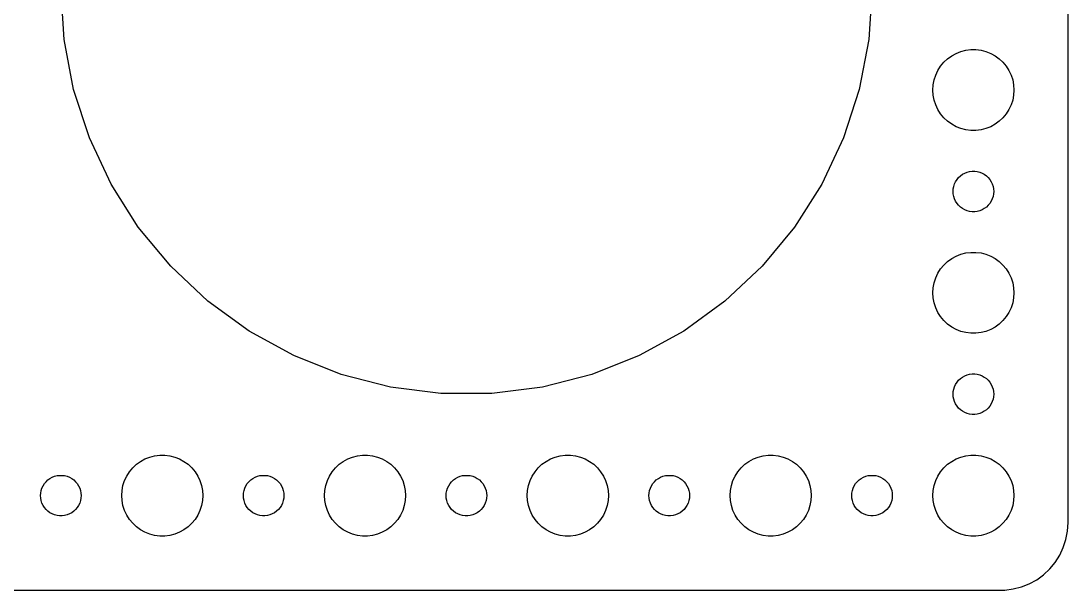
# Model space of a CAD drawing. Header units: metres. Extents: x -142 to 142, y -44 to 44.
# Drawn here: x 64.5 to 142, y -44.5 to -2.4 of the extents above; entities that cross this region are included whole.
import ezdxf

# ---------------------------------------------------------------- set-up
doc = ezdxf.new("R2010")
doc.units = ezdxf.units.M

msp = doc.modelspace()

# ---------------------------------------------------------------- linework, layer by layer
for p, q in [((142, -39.5), (142, 39.5)), ((67.7366, -3.75999), (67.5, 0)), ((127.5, 0), (127.263, -3.75999)), ((68.4425, -7.46069), (67.7366, -3.75999)), ((127.263, -3.75999), (126.557, -7.46069)), ((133.723, -4.78551), (134.073, -4.64682)), ((134.073, -4.64682), (134.438, -4.55313)), ((134.438, -4.55313), (134.812, -4.50591)), ((134.812, -4.50591), (135.188, -4.50591)), ((135.188, -4.50591), (135.562, -4.55313)), ((135.562, -4.55313), (135.927, -4.64682)), ((135.927, -4.64682), (136.277, -4.78551)), ((132.813, -5.44635), (133.088, -5.18845)), ((133.088, -5.18845), (133.393, -4.96701)), ((133.393, -4.96701), (133.723, -4.78551)), ((136.277, -4.78551), (136.607, -4.96701)), ((136.607, -4.96701), (136.912, -5.18845)), ((136.912, -5.18845), (137.187, -5.44635)), ((132.211, -6.39561), (132.371, -6.05473)), ((132.371, -6.05473), (132.573, -5.73663)), ((132.573, -5.73663), (132.813, -5.44635)), ((137.187, -5.44635), (137.427, -5.73663)), ((137.427, -5.73663), (137.629, -6.05473)), ((137.629, -6.05473), (137.789, -6.39561)), ((132.024, -7.12399), (132.094, -6.75392)), ((132.094, -6.75392), (132.211, -6.39561)), ((137.789, -6.39561), (137.906, -6.75392)), ((137.906, -6.75392), (137.976, -7.12399)), ((69.6067, -11.0437), (68.4425, -7.46069)), ((126.557, -7.46069), (125.393, -11.0437)), ((132, -7.5), (132.024, -7.12399)), ((132.024, -7.87599), (132, -7.5)), ((137.976, -7.12399), (138, -7.5)), ((138, -7.5), (137.976, -7.87599)), ((132.094, -8.24606), (132.024, -7.87599)), ((132.211, -8.60437), (132.094, -8.24606)), ((137.906, -8.24606), (137.789, -8.60437)), ((137.976, -7.87599), (137.906, -8.24606)), ((132.371, -8.94525), (132.211, -8.60437)), ((132.573, -9.26335), (132.371, -8.94525)), ((132.813, -9.55363), (132.573, -9.26335)), ((137.427, -9.26335), (137.187, -9.55363)), ((137.629, -8.94525), (137.427, -9.26335)), ((137.789, -8.60437), (137.629, -8.94525)), ((133.088, -9.81154), (132.813, -9.55363)), ((133.393, -10.033), (133.088, -9.81154)), ((133.723, -10.2145), (133.393, -10.033)), ((136.607, -10.033), (136.277, -10.2145)), ((136.912, -9.81154), (136.607, -10.033)), ((137.187, -9.55363), (136.912, -9.81154)), ((134.073, -10.3532), (133.723, -10.2145)), ((134.438, -10.4469), (134.073, -10.3532)), ((134.812, -10.4941), (134.438, -10.4469)), ((135.188, -10.4941), (134.812, -10.4941)), ((135.562, -10.4469), (135.188, -10.4941)), ((135.927, -10.3532), (135.562, -10.4469)), ((136.277, -10.2145), (135.927, -10.3532)), ((71.2108, -14.4526), (69.6067, -11.0437)), ((125.393, -11.0437), (123.789, -14.4526)), ((133.907, -13.9732), (134.044, -13.8442)), ((134.044, -13.8442), (134.196, -13.7335)), ((134.196, -13.7335), (134.361, -13.6427)), ((134.361, -13.6427), (134.536, -13.5734)), ((134.536, -13.5734), (134.719, -13.5266)), ((134.719, -13.5266), (134.906, -13.5029)), ((134.906, -13.5029), (135.094, -13.5029)), ((135.094, -13.5029), (135.281, -13.5266)), ((135.281, -13.5266), (135.464, -13.5734)), ((135.464, -13.5734), (135.639, -13.6427)), ((135.639, -13.6427), (135.804, -13.7335)), ((135.804, -13.7335), (135.956, -13.8442)), ((135.956, -13.8442), (136.093, -13.9732)), ((73.2295, -17.6335), (71.2108, -14.4526)), ((123.789, -14.4526), (121.771, -17.6335)), ((133.512, -14.812), (133.547, -14.627)), ((133.547, -14.627), (133.605, -14.4478)), ((133.605, -14.4478), (133.686, -14.2774)), ((133.686, -14.2774), (133.786, -14.1183)), ((133.786, -14.1183), (133.907, -13.9732)), ((136.093, -13.9732), (136.214, -14.1183)), ((136.214, -14.1183), (136.314, -14.2774)), ((136.314, -14.2774), (136.395, -14.4478)), ((136.395, -14.4478), (136.453, -14.627)), ((136.453, -14.627), (136.488, -14.812)), ((133.5, -15), (133.512, -14.812)), ((133.512, -15.188), (133.5, -15)), ((133.547, -15.373), (133.512, -15.188)), ((133.605, -15.5522), (133.547, -15.373)), ((136.453, -15.373), (136.395, -15.5522)), ((136.488, -15.188), (136.453, -15.373)), ((136.488, -14.812), (136.5, -15)), ((136.5, -15), (136.488, -15.188)), ((133.686, -15.7226), (133.605, -15.5522)), ((133.786, -15.8817), (133.686, -15.7226)), ((133.907, -16.0268), (133.786, -15.8817)), ((134.044, -16.1558), (133.907, -16.0268)), ((134.196, -16.2665), (134.044, -16.1558)), ((135.956, -16.1558), (135.804, -16.2665)), ((136.093, -16.0268), (135.956, -16.1558)), ((136.214, -15.8817), (136.093, -16.0268)), ((136.314, -15.7226), (136.214, -15.8817)), ((136.395, -15.5522), (136.314, -15.7226)), ((134.361, -16.3572), (134.196, -16.2665)), ((134.536, -16.4266), (134.361, -16.3572)), ((134.719, -16.4734), (134.536, -16.4266)), ((134.906, -16.497), (134.719, -16.4734)), ((135.094, -16.497), (134.906, -16.497)), ((135.281, -16.4734), (135.094, -16.497)), ((135.464, -16.4266), (135.281, -16.4734)), ((135.639, -16.3572), (135.464, -16.4266)), ((135.804, -16.2665), (135.639, -16.3572)), ((75.6309, -20.5364), (73.2295, -17.6335)), ((121.771, -17.6335), (119.369, -20.5364)), ((133.088, -20.1884), (133.393, -19.967)), ((133.393, -19.967), (133.723, -19.7855)), ((133.723, -19.7855), (134.073, -19.6468)), ((134.073, -19.6468), (134.438, -19.5531)), ((134.438, -19.5531), (134.812, -19.5059)), ((134.812, -19.5059), (135.188, -19.5059)), ((135.188, -19.5059), (135.562, -19.5531)), ((135.562, -19.5531), (135.927, -19.6468)), ((135.927, -19.6468), (136.277, -19.7855)), ((136.277, -19.7855), (136.607, -19.967)), ((136.607, -19.967), (136.912, -20.1884)), ((78.3773, -23.1154), (75.6309, -20.5364)), ((119.369, -20.5364), (116.623, -23.1154)), ((132.371, -21.0547), (132.573, -20.7366)), ((132.573, -20.7366), (132.813, -20.4464)), ((132.813, -20.4464), (133.088, -20.1884)), ((136.912, -20.1884), (137.187, -20.4464)), ((137.187, -20.4464), (137.427, -20.7366)), ((137.427, -20.7366), (137.629, -21.0547)), ((132.094, -21.7539), (132.211, -21.3956)), ((132.211, -21.3956), (132.371, -21.0547)), ((137.629, -21.0547), (137.789, -21.3956)), ((137.789, -21.3956), (137.906, -21.7539)), ((132, -22.5), (132.024, -22.124)), ((132.024, -22.124), (132.094, -21.7539)), ((137.906, -21.7539), (137.976, -22.124)), ((137.976, -22.124), (138, -22.5)), ((81.4252, -25.3298), (78.3773, -23.1154)), ((116.623, -23.1154), (113.575, -25.3298)), ((132.024, -22.876), (132, -22.5)), ((132.094, -23.2461), (132.024, -22.876)), ((137.976, -22.876), (137.906, -23.2461)), ((138, -22.5), (137.976, -22.876)), ((132.211, -23.6044), (132.094, -23.2461)), ((132.371, -23.9453), (132.211, -23.6044)), ((132.573, -24.2634), (132.371, -23.9453)), ((137.629, -23.9453), (137.427, -24.2634)), ((137.789, -23.6044), (137.629, -23.9453)), ((137.906, -23.2461), (137.789, -23.6044)), ((132.813, -24.5536), (132.573, -24.2634)), ((133.088, -24.8115), (132.813, -24.5536)), ((137.187, -24.5536), (136.912, -24.8115)), ((137.427, -24.2634), (137.187, -24.5536)), ((84.7266, -27.1448), (81.4252, -25.3298)), ((113.575, -25.3298), (110.273, -27.1448)), ((133.393, -25.033), (133.088, -24.8115)), ((133.723, -25.2145), (133.393, -25.033)), ((134.073, -25.3532), (133.723, -25.2145)), ((134.438, -25.4469), (134.073, -25.3532)), ((134.812, -25.4941), (134.438, -25.4469)), ((135.188, -25.4941), (134.812, -25.4941)), ((135.562, -25.4469), (135.188, -25.4941)), ((135.927, -25.3532), (135.562, -25.4469)), ((136.277, -25.2145), (135.927, -25.3532)), ((136.607, -25.033), (136.277, -25.2145)), ((136.912, -24.8115), (136.607, -25.033)), ((88.2295, -28.5317), (84.7266, -27.1448)), ((110.273, -27.1448), (106.771, -28.5317)), ((91.8786, -29.4686), (88.2295, -28.5317)), ((106.771, -28.5317), (103.121, -29.4686)), ((134.196, -28.7335), (134.361, -28.6427)), ((134.361, -28.6427), (134.536, -28.5734)), ((134.536, -28.5734), (134.719, -28.5266)), ((134.719, -28.5266), (134.906, -28.503)), ((134.906, -28.503), (135.094, -28.503)), ((135.094, -28.503), (135.281, -28.5266)), ((135.281, -28.5266), (135.464, -28.5734)), ((135.464, -28.5734), (135.639, -28.6427)), ((135.639, -28.6427), (135.804, -28.7335)), ((133.605, -29.4478), (133.686, -29.2774)), ((133.686, -29.2774), (133.786, -29.1183)), ((133.786, -29.1183), (133.907, -28.9732)), ((133.907, -28.9732), (134.044, -28.8442)), ((134.044, -28.8442), (134.196, -28.7335)), ((135.804, -28.7335), (135.956, -28.8442)), ((135.956, -28.8442), (136.093, -28.9732)), ((136.093, -28.9732), (136.214, -29.1183)), ((136.214, -29.1183), (136.314, -29.2774)), ((136.314, -29.2774), (136.395, -29.4478)), ((95.6163, -29.9408), (91.8786, -29.4686)), ((99.3837, -29.9408), (95.6163, -29.9408)), ((103.121, -29.4686), (99.3837, -29.9408)), ((133.5, -30), (133.512, -29.812)), ((133.512, -30.188), (133.5, -30)), ((133.512, -29.812), (133.547, -29.627)), ((133.547, -30.373), (133.512, -30.188)), ((133.547, -29.627), (133.605, -29.4478)), ((136.395, -29.4478), (136.453, -29.627)), ((136.453, -29.627), (136.488, -29.812)), ((136.488, -30.188), (136.453, -30.373)), ((136.488, -29.812), (136.5, -30)), ((136.5, -30), (136.488, -30.188)), ((133.605, -30.5522), (133.547, -30.373)), ((133.686, -30.7226), (133.605, -30.5522)), ((133.786, -30.8817), (133.686, -30.7226)), ((133.907, -31.0268), (133.786, -30.8817)), ((136.214, -30.8817), (136.093, -31.0268)), ((136.314, -30.7226), (136.214, -30.8817)), ((136.395, -30.5522), (136.314, -30.7226)), ((136.453, -30.373), (136.395, -30.5522)), ((134.044, -31.1558), (133.907, -31.0268)), ((134.196, -31.2665), (134.044, -31.1558)), ((134.361, -31.3572), (134.196, -31.2665)), ((134.536, -31.4266), (134.361, -31.3572)), ((134.719, -31.4734), (134.536, -31.4266)), ((134.906, -31.497), (134.719, -31.4734)), ((135.094, -31.497), (134.906, -31.497)), ((135.281, -31.4734), (135.094, -31.497)), ((135.464, -31.4266), (135.281, -31.4734)), ((135.639, -31.3572), (135.464, -31.4266)), ((135.804, -31.2665), (135.639, -31.3572)), ((135.956, -31.1558), (135.804, -31.2665)), ((136.093, -31.0268), (135.956, -31.1558)), ((73.3925, -34.967), (73.7227, -34.7855)), ((73.7227, -34.7855), (74.073, -34.6468)), ((74.073, -34.6468), (74.4379, -34.5531)), ((74.4379, -34.5531), (74.8116, -34.5059)), ((74.8116, -34.5059), (75.1884, -34.5059)), ((75.1884, -34.5059), (75.5621, -34.5531)), ((75.5621, -34.5531), (75.927, -34.6468)), ((75.927, -34.6468), (76.2773, -34.7855)), ((76.2773, -34.7855), (76.6075, -34.967)), ((88.3925, -34.967), (88.7227, -34.7855)), ((88.7227, -34.7855), (89.073, -34.6468)), ((89.073, -34.6468), (89.4379, -34.5531)), ((89.4379, -34.5531), (89.8116, -34.5059)), ((89.8116, -34.5059), (90.1884, -34.5059)), ((90.1884, -34.5059), (90.5621, -34.5531)), ((90.5621, -34.5531), (90.927, -34.6468)), ((90.927, -34.6468), (91.2773, -34.7855)), ((91.2773, -34.7855), (91.6075, -34.967)), ((103.393, -34.967), (103.723, -34.7855)), ((103.723, -34.7855), (104.073, -34.6468)), ((104.073, -34.6468), (104.438, -34.5531)), ((104.438, -34.5531), (104.812, -34.5059)), ((104.812, -34.5059), (105.188, -34.5059)), ((105.188, -34.5059), (105.562, -34.5531)), ((105.562, -34.5531), (105.927, -34.6468)), ((105.927, -34.6468), (106.277, -34.7855)), ((106.277, -34.7855), (106.607, -34.967)), ((118.393, -34.967), (118.723, -34.7855)), ((118.723, -34.7855), (119.073, -34.6468)), ((119.073, -34.6468), (119.438, -34.5531)), ((119.438, -34.5531), (119.812, -34.5059)), ((119.812, -34.5059), (120.188, -34.5059)), ((120.188, -34.5059), (120.562, -34.5531)), ((120.562, -34.5531), (120.927, -34.6468)), ((120.927, -34.6468), (121.277, -34.7855)), ((121.277, -34.7855), (121.607, -34.967)), ((133.393, -34.967), (133.723, -34.7855)), ((133.723, -34.7855), (134.073, -34.6468)), ((134.073, -34.6468), (134.438, -34.5531)), ((134.438, -34.5531), (134.812, -34.5059)), ((134.812, -34.5059), (135.188, -34.5059)), ((135.188, -34.5059), (135.562, -34.5531)), ((135.562, -34.5531), (135.927, -34.6468)), ((135.927, -34.6468), (136.277, -34.7855)), ((136.277, -34.7855), (136.607, -34.967)), ((72.573, -35.7366), (72.8131, -35.4464)), ((72.8131, -35.4464), (73.0877, -35.1885)), ((73.0877, -35.1885), (73.3925, -34.967)), ((76.6075, -34.967), (76.9123, -35.1885)), ((76.9123, -35.1885), (77.1869, -35.4464)), ((77.1869, -35.4464), (77.427, -35.7366)), ((87.573, -35.7366), (87.8131, -35.4464)), ((87.8131, -35.4464), (88.0877, -35.1885)), ((88.0877, -35.1885), (88.3925, -34.967)), ((91.6075, -34.967), (91.9123, -35.1885)), ((91.9123, -35.1885), (92.1869, -35.4464)), ((92.1869, -35.4464), (92.427, -35.7366)), ((102.573, -35.7366), (102.813, -35.4464)), ((102.813, -35.4464), (103.088, -35.1885)), ((103.088, -35.1885), (103.393, -34.967)), ((106.607, -34.967), (106.912, -35.1885)), ((106.912, -35.1885), (107.187, -35.4464)), ((107.187, -35.4464), (107.427, -35.7366)), ((117.573, -35.7366), (117.813, -35.4464)), ((117.813, -35.4464), (118.088, -35.1885)), ((118.088, -35.1885), (118.393, -34.967)), ((121.607, -34.967), (121.912, -35.1885)), ((121.912, -35.1885), (122.187, -35.4464)), ((122.187, -35.4464), (122.427, -35.7366)), ((132.573, -35.7366), (132.813, -35.4464)), ((132.813, -35.4464), (133.088, -35.1885)), ((133.088, -35.1885), (133.393, -34.967)), ((136.607, -34.967), (136.912, -35.1885)), ((136.912, -35.1885), (137.187, -35.4464)), ((137.187, -35.4464), (137.427, -35.7366)), ((66.4065, -36.4732), (66.5439, -36.3442)), ((66.5439, -36.3442), (66.6963, -36.2335)), ((66.6963, -36.2335), (66.8613, -36.1428)), ((66.8613, -36.1428), (67.0365, -36.0734)), ((67.0365, -36.0734), (67.2189, -36.0266)), ((67.2189, -36.0266), (67.4058, -36.003)), ((67.4058, -36.003), (67.5942, -36.003)), ((67.5942, -36.003), (67.7811, -36.0266)), ((67.7811, -36.0266), (67.9635, -36.0734)), ((67.9635, -36.0734), (68.1387, -36.1428)), ((68.1387, -36.1428), (68.3037, -36.2335)), ((68.3037, -36.2335), (68.4561, -36.3442)), ((68.4561, -36.3442), (68.5934, -36.4732)), ((72.0943, -36.7539), (72.2107, -36.3956)), ((72.2107, -36.3956), (72.3711, -36.0547)), ((72.3711, -36.0547), (72.573, -35.7366)), ((77.427, -35.7366), (77.6289, -36.0547)), ((77.6289, -36.0547), (77.7893, -36.3956)), ((77.7893, -36.3956), (77.9057, -36.7539)), ((81.4065, -36.4732), (81.5439, -36.3442)), ((81.5439, -36.3442), (81.6963, -36.2335)), ((81.6963, -36.2335), (81.8613, -36.1428)), ((81.8613, -36.1428), (82.0365, -36.0734)), ((82.0365, -36.0734), (82.2189, -36.0266)), ((82.2189, -36.0266), (82.4058, -36.003)), ((82.4058, -36.003), (82.5942, -36.003)), ((82.5942, -36.003), (82.7811, -36.0266)), ((82.7811, -36.0266), (82.9635, -36.0734)), ((82.9635, -36.0734), (83.1387, -36.1428)), ((83.1387, -36.1428), (83.3037, -36.2335)), ((83.3037, -36.2335), (83.4561, -36.3442)), ((83.4561, -36.3442), (83.5934, -36.4732)), ((87.0943, -36.7539), (87.2107, -36.3956)), ((87.2107, -36.3956), (87.3711, -36.0547)), ((87.3711, -36.0547), (87.573, -35.7366)), ((92.427, -35.7366), (92.6289, -36.0547)), ((92.6289, -36.0547), (92.7893, -36.3956)), ((92.7893, -36.3956), (92.9057, -36.7539)), ((96.4065, -36.4732), (96.5439, -36.3442)), ((96.5439, -36.3442), (96.6963, -36.2335)), ((96.6963, -36.2335), (96.8613, -36.1428)), ((96.8613, -36.1428), (97.0365, -36.0734)), ((97.0365, -36.0734), (97.2189, -36.0266)), ((97.2189, -36.0266), (97.4058, -36.003)), ((97.4058, -36.003), (97.5942, -36.003)), ((97.5942, -36.003), (97.7811, -36.0266)), ((97.7811, -36.0266), (97.9635, -36.0734)), ((97.9635, -36.0734), (98.1387, -36.1428)), ((98.1387, -36.1428), (98.3037, -36.2335)), ((98.3037, -36.2335), (98.4561, -36.3442)), ((98.4561, -36.3442), (98.5934, -36.4732)), ((102.094, -36.7539), (102.211, -36.3956)), ((102.211, -36.3956), (102.371, -36.0547)), ((102.371, -36.0547), (102.573, -35.7366)), ((107.427, -35.7366), (107.629, -36.0547)), ((107.629, -36.0547), (107.789, -36.3956)), ((107.789, -36.3956), (107.906, -36.7539)), ((111.407, -36.4732), (111.544, -36.3442)), ((111.544, -36.3442), (111.696, -36.2335)), ((111.696, -36.2335), (111.861, -36.1428)), ((111.861, -36.1428), (112.036, -36.0734)), ((112.036, -36.0734), (112.219, -36.0266)), ((112.219, -36.0266), (112.406, -36.003)), ((112.406, -36.003), (112.594, -36.003)), ((112.594, -36.003), (112.781, -36.0266)), ((112.781, -36.0266), (112.964, -36.0734)), ((112.964, -36.0734), (113.139, -36.1428)), ((113.139, -36.1428), (113.304, -36.2335)), ((113.304, -36.2335), (113.456, -36.3442)), ((113.456, -36.3442), (113.593, -36.4732)), ((117.094, -36.7539), (117.211, -36.3956)), ((117.211, -36.3956), (117.371, -36.0547)), ((117.371, -36.0547), (117.573, -35.7366)), ((122.427, -35.7366), (122.629, -36.0547)), ((122.629, -36.0547), (122.789, -36.3956)), ((122.789, -36.3956), (122.906, -36.7539)), ((126.407, -36.4732), (126.544, -36.3442)), ((126.544, -36.3442), (126.696, -36.2335)), ((126.696, -36.2335), (126.861, -36.1428)), ((126.861, -36.1428), (127.036, -36.0734)), ((127.036, -36.0734), (127.219, -36.0266)), ((127.219, -36.0266), (127.406, -36.003)), ((127.406, -36.003), (127.594, -36.003)), ((127.594, -36.003), (127.781, -36.0266)), ((127.781, -36.0266), (127.964, -36.0734)), ((127.964, -36.0734), (128.139, -36.1428)), ((128.139, -36.1428), (128.304, -36.2335)), ((128.304, -36.2335), (128.456, -36.3442)), ((128.456, -36.3442), (128.593, -36.4732)), ((132.094, -36.7539), (132.211, -36.3956)), ((132.211, -36.3956), (132.371, -36.0547)), ((132.371, -36.0547), (132.573, -35.7366)), ((137.427, -35.7366), (137.629, -36.0547)), ((137.629, -36.0547), (137.789, -36.3956)), ((137.789, -36.3956), (137.906, -36.7539)), ((66.0118, -37.312), (66.0471, -37.127)), ((66.0471, -37.127), (66.1053, -36.9478)), ((66.1053, -36.9478), (66.1855, -36.7774)), ((66.1855, -36.7774), (66.2865, -36.6183)), ((66.2865, -36.6183), (66.4065, -36.4732)), ((68.5934, -36.4732), (68.7135, -36.6183)), ((68.7135, -36.6183), (68.8145, -36.7774)), ((68.8145, -36.7774), (68.8947, -36.9478)), ((68.8947, -36.9478), (68.9529, -37.127)), ((68.9529, -37.127), (68.9882, -37.312)), ((72, -37.5), (72.0237, -37.124)), ((72.0237, -37.124), (72.0943, -36.7539)), ((77.9057, -36.7539), (77.9763, -37.124)), ((77.9763, -37.124), (78, -37.5)), ((81.0118, -37.312), (81.0471, -37.127)), ((81.0471, -37.127), (81.1053, -36.9478)), ((81.1053, -36.9478), (81.1855, -36.7774)), ((81.1855, -36.7774), (81.2865, -36.6183)), ((81.2865, -36.6183), (81.4065, -36.4732)), ((83.5934, -36.4732), (83.7135, -36.6183)), ((83.7135, -36.6183), (83.8145, -36.7774)), ((83.8145, -36.7774), (83.8947, -36.9478)), ((83.8947, -36.9478), (83.9529, -37.127)), ((83.9529, -37.127), (83.9882, -37.312)), ((87, -37.5), (87.0237, -37.124)), ((87.0237, -37.124), (87.0943, -36.7539)), ((92.9057, -36.7539), (92.9763, -37.124)), ((92.9763, -37.124), (93, -37.5)), ((96.0118, -37.312), (96.0471, -37.127)), ((96.0471, -37.127), (96.1053, -36.9478)), ((96.1053, -36.9478), (96.1855, -36.7774)), ((96.1855, -36.7774), (96.2865, -36.6183)), ((96.2865, -36.6183), (96.4065, -36.4732)), ((98.5934, -36.4732), (98.7135, -36.6183)), ((98.7135, -36.6183), (98.8145, -36.7774)), ((98.8145, -36.7774), (98.8947, -36.9478)), ((98.8947, -36.9478), (98.9529, -37.127)), ((98.9529, -37.127), (98.9882, -37.312)), ((102, -37.5), (102.024, -37.124)), ((102.024, -37.124), (102.094, -36.7539)), ((107.906, -36.7539), (107.976, -37.124)), ((107.976, -37.124), (108, -37.5)), ((111.012, -37.312), (111.047, -37.127)), ((111.047, -37.127), (111.105, -36.9478)), ((111.105, -36.9478), (111.186, -36.7774)), ((111.186, -36.7774), (111.286, -36.6183)), ((111.286, -36.6183), (111.407, -36.4732)), ((113.593, -36.4732), (113.714, -36.6183)), ((113.714, -36.6183), (113.814, -36.7774)), ((113.814, -36.7774), (113.895, -36.9478)), ((113.895, -36.9478), (113.953, -37.127)), ((113.953, -37.127), (113.988, -37.312)), ((117, -37.5), (117.024, -37.124)), ((117.024, -37.124), (117.094, -36.7539)), ((122.906, -36.7539), (122.976, -37.124)), ((122.976, -37.124), (123, -37.5)), ((126.012, -37.312), (126.047, -37.127)), ((126.047, -37.127), (126.105, -36.9478)), ((126.105, -36.9478), (126.186, -36.7774)), ((126.186, -36.7774), (126.286, -36.6183)), ((126.286, -36.6183), (126.407, -36.4732)), ((128.593, -36.4732), (128.714, -36.6183)), ((128.714, -36.6183), (128.814, -36.7774)), ((128.814, -36.7774), (128.895, -36.9478)), ((128.895, -36.9478), (128.953, -37.127)), ((128.953, -37.127), (128.988, -37.312)), ((132, -37.5), (132.024, -37.124)), ((132.024, -37.124), (132.094, -36.7539)), ((137.906, -36.7539), (137.976, -37.124)), ((137.976, -37.124), (138, -37.5)), ((66, -37.5), (66.0118, -37.312)), ((66.0118, -37.688), (66, -37.5)), ((66.0471, -37.873), (66.0118, -37.688)), ((66.1053, -38.0522), (66.0471, -37.873)), ((68.9529, -37.873), (68.8947, -38.0522)), ((68.9882, -37.688), (68.9529, -37.873)), ((68.9882, -37.312), (69, -37.5)), ((69, -37.5), (68.9882, -37.688)), ((72.0237, -37.876), (72, -37.5)), ((72.0943, -38.2461), (72.0237, -37.876)), ((77.9763, -37.876), (77.9057, -38.2461)), ((78, -37.5), (77.9763, -37.876)), ((81, -37.5), (81.0118, -37.312)), ((81.0118, -37.688), (81, -37.5)), ((81.0471, -37.873), (81.0118, -37.688)), ((81.1053, -38.0522), (81.0471, -37.873)), ((83.9529, -37.873), (83.8947, -38.0522)), ((83.9882, -37.688), (83.9529, -37.873)), ((83.9882, -37.312), (84, -37.5)), ((84, -37.5), (83.9882, -37.688)), ((87.0237, -37.876), (87, -37.5)), ((87.0943, -38.2461), (87.0237, -37.876)), ((92.9763, -37.876), (92.9057, -38.2461)), ((93, -37.5), (92.9763, -37.876)), ((96, -37.5), (96.0118, -37.312)), ((96.0118, -37.688), (96, -37.5)), ((96.0471, -37.873), (96.0118, -37.688)), ((96.1053, -38.0522), (96.0471, -37.873)), ((98.9529, -37.873), (98.8947, -38.0522)), ((98.9882, -37.688), (98.9529, -37.873)), ((98.9882, -37.312), (99, -37.5)), ((99, -37.5), (98.9882, -37.688)), ((102.024, -37.876), (102, -37.5)), ((102.094, -38.2461), (102.024, -37.876)), ((107.976, -37.876), (107.906, -38.2461)), ((108, -37.5), (107.976, -37.876)), ((111, -37.5), (111.012, -37.312)), ((111.012, -37.688), (111, -37.5)), ((111.047, -37.873), (111.012, -37.688)), ((111.105, -38.0522), (111.047, -37.873)), ((113.953, -37.873), (113.895, -38.0522)), ((113.988, -37.688), (113.953, -37.873)), ((113.988, -37.312), (114, -37.5)), ((114, -37.5), (113.988, -37.688)), ((117.024, -37.876), (117, -37.5)), ((117.094, -38.2461), (117.024, -37.876)), ((122.976, -37.876), (122.906, -38.2461)), ((123, -37.5), (122.976, -37.876)), ((126, -37.5), (126.012, -37.312)), ((126.012, -37.688), (126, -37.5)), ((126.047, -37.873), (126.012, -37.688)), ((126.105, -38.0522), (126.047, -37.873)), ((128.953, -37.873), (128.895, -38.0522)), ((128.988, -37.688), (128.953, -37.873)), ((128.988, -37.312), (129, -37.5)), ((129, -37.5), (128.988, -37.688)), ((132.024, -37.876), (132, -37.5)), ((132.094, -38.2461), (132.024, -37.876)), ((137.976, -37.876), (137.906, -38.2461)), ((138, -37.5), (137.976, -37.876)), ((66.1855, -38.2226), (66.1053, -38.0522)), ((66.2865, -38.3817), (66.1855, -38.2226)), ((66.4065, -38.5268), (66.2865, -38.3817)), ((66.5439, -38.6558), (66.4065, -38.5268)), ((66.6963, -38.7665), (66.5439, -38.6558)), ((68.4561, -38.6558), (68.3037, -38.7665)), ((68.5934, -38.5268), (68.4561, -38.6558)), ((68.7135, -38.3817), (68.5934, -38.5268)), ((68.8145, -38.2226), (68.7135, -38.3817)), ((68.8947, -38.0522), (68.8145, -38.2226)), ((72.2107, -38.6044), (72.0943, -38.2461)), ((72.3711, -38.9453), (72.2107, -38.6044)), ((77.7893, -38.6044), (77.6289, -38.9453)), ((77.9057, -38.2461), (77.7893, -38.6044)), ((81.1855, -38.2226), (81.1053, -38.0522)), ((81.2865, -38.3817), (81.1855, -38.2226)), ((81.4065, -38.5268), (81.2865, -38.3817)), ((81.5439, -38.6558), (81.4065, -38.5268)), ((81.6963, -38.7665), (81.5439, -38.6558)), ((83.4561, -38.6558), (83.3037, -38.7665)), ((83.5934, -38.5268), (83.4561, -38.6558)), ((83.7135, -38.3817), (83.5934, -38.5268)), ((83.8145, -38.2226), (83.7135, -38.3817)), ((83.8947, -38.0522), (83.8145, -38.2226)), ((87.2107, -38.6044), (87.0943, -38.2461)), ((87.3711, -38.9453), (87.2107, -38.6044)), ((92.7893, -38.6044), (92.6289, -38.9453)), ((92.9057, -38.2461), (92.7893, -38.6044)), ((96.1855, -38.2226), (96.1053, -38.0522)), ((96.2865, -38.3817), (96.1855, -38.2226)), ((96.4065, -38.5268), (96.2865, -38.3817)), ((96.5439, -38.6558), (96.4065, -38.5268)), ((96.6963, -38.7665), (96.5439, -38.6558)), ((98.4561, -38.6558), (98.3037, -38.7665)), ((98.5934, -38.5268), (98.4561, -38.6558)), ((98.7135, -38.3817), (98.5934, -38.5268)), ((98.8145, -38.2226), (98.7135, -38.3817)), ((98.8947, -38.0522), (98.8145, -38.2226)), ((102.211, -38.6044), (102.094, -38.2461)), ((102.371, -38.9453), (102.211, -38.6044)), ((107.789, -38.6044), (107.629, -38.9453)), ((107.906, -38.2461), (107.789, -38.6044)), ((111.186, -38.2226), (111.105, -38.0522)), ((111.286, -38.3817), (111.186, -38.2226)), ((111.407, -38.5268), (111.286, -38.3817)), ((111.544, -38.6558), (111.407, -38.5268)), ((111.696, -38.7665), (111.544, -38.6558)), ((113.456, -38.6558), (113.304, -38.7665)), ((113.593, -38.5268), (113.456, -38.6558)), ((113.714, -38.3817), (113.593, -38.5268)), ((113.814, -38.2226), (113.714, -38.3817)), ((113.895, -38.0522), (113.814, -38.2226)), ((117.211, -38.6044), (117.094, -38.2461)), ((117.371, -38.9453), (117.211, -38.6044)), ((122.789, -38.6044), (122.629, -38.9453)), ((122.906, -38.2461), (122.789, -38.6044)), ((126.186, -38.2226), (126.105, -38.0522)), ((126.286, -38.3817), (126.186, -38.2226)), ((126.407, -38.5268), (126.286, -38.3817)), ((126.544, -38.6558), (126.407, -38.5268)), ((126.696, -38.7665), (126.544, -38.6558)), ((128.456, -38.6558), (128.304, -38.7665)), ((128.593, -38.5268), (128.456, -38.6558)), ((128.714, -38.3817), (128.593, -38.5268)), ((128.814, -38.2226), (128.714, -38.3817)), ((128.895, -38.0522), (128.814, -38.2226)), ((132.211, -38.6044), (132.094, -38.2461)), ((132.371, -38.9453), (132.211, -38.6044)), ((137.789, -38.6044), (137.629, -38.9453)), ((137.906, -38.2461), (137.789, -38.6044)), ((66.8613, -38.8572), (66.6963, -38.7665)), ((67.0365, -38.9266), (66.8613, -38.8572)), ((67.2189, -38.9734), (67.0365, -38.9266)), ((67.4058, -38.997), (67.2189, -38.9734)), ((67.5942, -38.997), (67.4058, -38.997)), ((67.7811, -38.9734), (67.5942, -38.997)), ((67.9635, -38.9266), (67.7811, -38.9734)), ((68.1387, -38.8572), (67.9635, -38.9266)), ((68.3037, -38.7665), (68.1387, -38.8572)), ((72.573, -39.2634), (72.3711, -38.9453)), ((72.8131, -39.5536), (72.573, -39.2634)), ((77.427, -39.2634), (77.1869, -39.5536)), ((77.6289, -38.9453), (77.427, -39.2634)), ((81.8613, -38.8572), (81.6963, -38.7665)), ((82.0365, -38.9266), (81.8613, -38.8572)), ((82.2189, -38.9734), (82.0365, -38.9266)), ((82.4058, -38.997), (82.2189, -38.9734)), ((82.5942, -38.997), (82.4058, -38.997)), ((82.7811, -38.9734), (82.5942, -38.997)), ((82.9635, -38.9266), (82.7811, -38.9734)), ((83.1387, -38.8572), (82.9635, -38.9266)), ((83.3037, -38.7665), (83.1387, -38.8572)), ((87.573, -39.2634), (87.3711, -38.9453)), ((87.8131, -39.5536), (87.573, -39.2634)), ((92.427, -39.2634), (92.1869, -39.5536)), ((92.6289, -38.9453), (92.427, -39.2634)), ((96.8613, -38.8572), (96.6963, -38.7665)), ((97.0365, -38.9266), (96.8613, -38.8572)), ((97.2189, -38.9734), (97.0365, -38.9266)), ((97.4058, -38.997), (97.2189, -38.9734)), ((97.5942, -38.997), (97.4058, -38.997)), ((97.7811, -38.9734), (97.5942, -38.997)), ((97.9635, -38.9266), (97.7811, -38.9734)), ((98.1387, -38.8572), (97.9635, -38.9266)), ((98.3037, -38.7665), (98.1387, -38.8572)), ((102.573, -39.2634), (102.371, -38.9453)), ((102.813, -39.5536), (102.573, -39.2634)), ((107.427, -39.2634), (107.187, -39.5536)), ((107.629, -38.9453), (107.427, -39.2634)), ((111.861, -38.8572), (111.696, -38.7665)), ((112.036, -38.9266), (111.861, -38.8572)), ((112.219, -38.9734), (112.036, -38.9266)), ((112.406, -38.997), (112.219, -38.9734)), ((112.594, -38.997), (112.406, -38.997)), ((112.781, -38.9734), (112.594, -38.997)), ((112.964, -38.9266), (112.781, -38.9734)), ((113.139, -38.8572), (112.964, -38.9266)), ((113.304, -38.7665), (113.139, -38.8572)), ((117.573, -39.2634), (117.371, -38.9453)), ((117.813, -39.5536), (117.573, -39.2634)), ((122.427, -39.2634), (122.187, -39.5536)), ((122.629, -38.9453), (122.427, -39.2634)), ((126.861, -38.8572), (126.696, -38.7665)), ((127.036, -38.9266), (126.861, -38.8572)), ((127.219, -38.9734), (127.036, -38.9266)), ((127.406, -38.997), (127.219, -38.9734)), ((127.594, -38.997), (127.406, -38.997)), ((127.781, -38.9734), (127.594, -38.997)), ((127.964, -38.9266), (127.781, -38.9734)), ((128.139, -38.8572), (127.964, -38.9266)), ((128.304, -38.7665), (128.139, -38.8572)), ((132.573, -39.2634), (132.371, -38.9453)), ((132.813, -39.5536), (132.573, -39.2634)), ((137.427, -39.2634), (137.187, -39.5536)), ((137.629, -38.9453), (137.427, -39.2634)), ((141.961, -40.1267), (142, -39.5)), ((73.0877, -39.8115), (72.8131, -39.5536)), ((73.3925, -40.033), (73.0877, -39.8115)), ((73.7227, -40.2145), (73.3925, -40.033)), ((74.073, -40.3532), (73.7227, -40.2145)), ((76.2773, -40.2145), (75.927, -40.3532)), ((76.6075, -40.033), (76.2773, -40.2145)), ((76.9123, -39.8115), (76.6075, -40.033)), ((77.1869, -39.5536), (76.9123, -39.8115)), ((88.0877, -39.8115), (87.8131, -39.5536)), ((88.3925, -40.033), (88.0877, -39.8115)), ((88.7227, -40.2145), (88.3925, -40.033)), ((89.073, -40.3532), (88.7227, -40.2145)), ((91.2773, -40.2145), (90.927, -40.3532)), ((91.6075, -40.033), (91.2773, -40.2145)), ((91.9123, -39.8115), (91.6075, -40.033)), ((92.1869, -39.5536), (91.9123, -39.8115)), ((103.088, -39.8115), (102.813, -39.5536)), ((103.393, -40.033), (103.088, -39.8115)), ((103.723, -40.2145), (103.393, -40.033)), ((104.073, -40.3532), (103.723, -40.2145)), ((106.277, -40.2145), (105.927, -40.3532)), ((106.607, -40.033), (106.277, -40.2145)), ((106.912, -39.8115), (106.607, -40.033)), ((107.187, -39.5536), (106.912, -39.8115)), ((118.088, -39.8115), (117.813, -39.5536)), ((118.393, -40.033), (118.088, -39.8115)), ((118.723, -40.2145), (118.393, -40.033)), ((119.073, -40.3532), (118.723, -40.2145)), ((121.277, -40.2145), (120.927, -40.3532)), ((121.607, -40.033), (121.277, -40.2145)), ((121.912, -39.8115), (121.607, -40.033)), ((122.187, -39.5536), (121.912, -39.8115)), ((133.088, -39.8115), (132.813, -39.5536)), ((133.393, -40.033), (133.088, -39.8115)), ((133.723, -40.2145), (133.393, -40.033)), ((134.073, -40.3532), (133.723, -40.2145)), ((136.277, -40.2145), (135.927, -40.3532)), ((136.607, -40.033), (136.277, -40.2145)), ((136.912, -39.8115), (136.607, -40.033)), ((137.187, -39.5536), (136.912, -39.8115)), ((141.843, -40.7434), (141.961, -40.1267)), ((74.4379, -40.4469), (74.073, -40.3532)), ((74.8116, -40.4941), (74.4379, -40.4469)), ((75.1884, -40.4941), (74.8116, -40.4941)), ((75.5621, -40.4469), (75.1884, -40.4941)), ((75.927, -40.3532), (75.5621, -40.4469)), ((89.4379, -40.4469), (89.073, -40.3532)), ((89.8116, -40.4941), (89.4379, -40.4469)), ((90.1884, -40.4941), (89.8116, -40.4941)), ((90.5621, -40.4469), (90.1884, -40.4941)), ((90.927, -40.3532), (90.5621, -40.4469)), ((104.438, -40.4469), (104.073, -40.3532)), ((104.812, -40.4941), (104.438, -40.4469)), ((105.188, -40.4941), (104.812, -40.4941)), ((105.562, -40.4469), (105.188, -40.4941)), ((105.927, -40.3532), (105.562, -40.4469)), ((119.438, -40.4469), (119.073, -40.3532)), ((119.812, -40.4941), (119.438, -40.4469)), ((120.188, -40.4941), (119.812, -40.4941)), ((120.562, -40.4469), (120.188, -40.4941)), ((120.927, -40.3532), (120.562, -40.4469)), ((134.438, -40.4469), (134.073, -40.3532)), ((134.812, -40.4941), (134.438, -40.4469)), ((135.188, -40.4941), (134.812, -40.4941)), ((135.562, -40.4469), (135.188, -40.4941)), ((135.927, -40.3532), (135.562, -40.4469)), ((141.649, -41.3406), (141.843, -40.7434)), ((141.382, -41.9088), (141.649, -41.3406)), ((140.645, -42.9227), (141.045, -42.4389)), ((141.045, -42.4389), (141.382, -41.9088)), ((139.679, -43.7216), (140.187, -43.3526)), ((140.187, -43.3526), (140.645, -42.9227)), ((138.545, -44.2553), (139.129, -44.0241)), ((139.129, -44.0241), (139.679, -43.7216)), ((-137.314, -44.4901), (137.314, -44.4901)), ((137.314, -44.4901), (137.937, -44.4114)), ((137.937, -44.4114), (138.545, -44.2553))]:
    msp.add_line(p, q)

doc.saveas('drawing.dxf')
